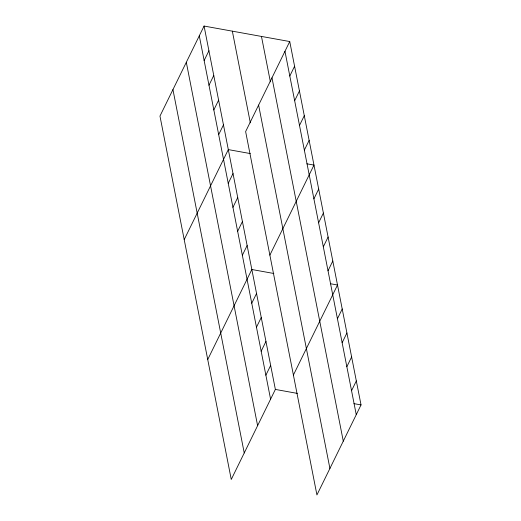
<?xml version="1.0" encoding="UTF-8"?>
<svg xmlns="http://www.w3.org/2000/svg" width="521" height="521" viewBox="0 0 521 521"><rect width="100%" height="100%" fill="white"/><g stroke="black" fill="none" stroke-linecap="round" stroke-linejoin="round"><path stroke-width="0.78" d="M204.069 26.05L159.967 116.079L231.259 479.457L275.368 389.421L204.069 26.05L289.741 41.543L361.033 404.921L316.931 494.95L245.632 131.579L289.741 41.543M204.134 60.521L208.921 50.758M208.986 85.229L213.766 75.467M213.831 109.938L218.612 100.175M218.683 134.646L223.463 124.89M184.206 239.627L228.309 149.599L250.301 153.571M228.237 183.34L233.017 173.578M289.806 76.014L294.586 66.258M232.939 207.319L237.719 197.563M294.658 100.722L299.438 90.967M237.648 231.304L242.428 221.542M299.503 125.437L304.284 115.675M242.35 255.29L247.13 245.528M304.349 150.146L309.135 140.383M207.729 359.542L251.838 269.507L273.825 273.486M269.878 255.127L313.981 165.092L306.915 163.815M251.76 303.255L256.54 293.492M313.902 198.833L318.689 189.077M256.469 327.234L261.249 317.478M318.611 222.819L323.391 213.056M261.171 351.219L265.951 341.457M323.313 246.798L328.1 237.042M265.879 375.198L270.66 365.442M328.022 270.783L332.802 261.021M293.401 375.035L337.51 285.007L330.438 283.73M337.432 318.748L342.212 308.986M342.141 342.733L346.921 332.971M346.843 366.712L351.623 356.957M351.551 390.698L356.331 380.936M275.368 389.421L297.354 393.401M353.967 403.638L361.033 404.921M284.961 51.305L356.253 414.677M271.982 77.798L343.28 441.17M261.47 36.431L270.386 81.869M258.611 105.086L329.91 468.464M232.34 31.162L250.327 122.826M199.289 35.812L270.581 399.184M186.31 62.299L257.608 425.67M172.939 89.592L244.238 452.964"/></g></svg>
